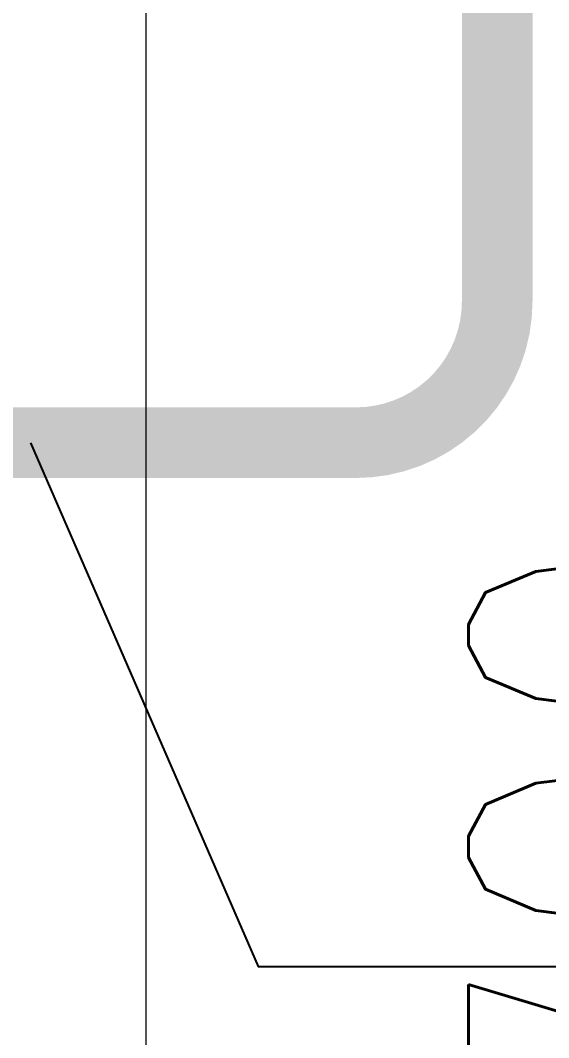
# Model space of a CAD drawing. Extents: x 220580 to 2027826, y -309201 to 71987.
# Drawn here: x 374758 to 375506, y -164050 to -162609 of the extents above; entities that cross this region are included whole.
import ezdxf

# ---------------------------------------------------------------- set-up
doc = ezdxf.new("R2010")
doc.units = 0
doc.linetypes.add('DASH', pattern=[0.35, 0.25, -0.1])
doc.layers.add('3索引', color=3, linetype='Continuous')
doc.layers.add('DIM', color=173, linetype='Continuous')
doc.layers.add('彩钢板', color=6, linetype='Continuous', lineweight=15)
doc.styles.add('DHTEXT-1', font='ROMANS.shx', dxfattribs={"width": 0.7, "bigfont": 'CHINESE.shx'})
doc.dimstyles.new('ZN200', dxfattribs={"dimscale": 200, "dimtxt": 2.5, "dimasz": 1.5, "dimexe": 1, "dimexo": 2, "dimgap": 0.9, "dimtad": 1, "dimdec": 0, "dimdsep": 46, "dimtxsty": 'DHTEXT-1', "dimblk": 'ARCHTICK', "dimcen": 2.5, "dimclrd": 173, "dimclre": 173, "dimclrt": 7, "dimazin": 2, "dimtfac": 1, "dimtdec": 0, "dimtix": 1, "dimtmove": 2, "dimatfit": 3, "dimfxl": 0, "dimtolj": 1, "dimtzin": 0, "dimarcsym": 0})

# ---------------------------------------------------------------- blocks, each defined once
blk = doc.blocks.new('_ArchTick')
at = {"color": 0, "linetype": 'ByBlock', "const_width": 0.4}
blk.add_lwpolyline([(-0.5, -0.5), (0.5, 0.5)], dxfattribs=at)
blk = doc.blocks.new('*D846')
at = {"layer": 'Defpoints', "color": 0, "ltscale": 2, "transparency": 16777216}
for p in [(374411.4, -161479.4), (376072.9, -161479.4), (374258.8, -162579.4)]:
    blk.add_point(p, dxfattribs=at)
at = {"layer": 'DIM', "color": 173, "linetype": 'ByBlock', "lineweight": -2, "ltscale": 2, "transparency": 16777216}
for p, q in [((376072.9, -161479.4), (376072.9, -161179.4)), ((374811.4, -161479.4), (376272.9, -161479.4)), ((376072.9, -162579.4), (376072.9, -161479.4)), ((374658.8, -162579.4), (376272.9, -162579.4)), ((376072.9, -162579.4), (376072.9, -162879.4))]:
    blk.add_line(p, q, dxfattribs=at)
at = {"layer": 'DIM', "color": 173, "lineweight": -2, "ltscale": 2, "transparency": 16777216, "xscale": 300, "yscale": 300, "zscale": 300}
for p, rotation in [((376072.9, -161479.4), 270), ((376072.9, -162579.4), 90)]:
    blk.add_blockref('_ArchTick', p, dxfattribs=dict(at, rotation=rotation))
at = {"layer": 'DIM', "color": 7, "ltscale": 2, "transparency": 16777216, "insert": (375642.9, -162029.4), "char_height": 500, "attachment_point": 5, "rotation": 90, "style": 'DHTEXT-1'}
blk.add_mtext('\\A1;1100', dxfattribs=at)
blk = doc.blocks.new('*D847')
at = {"layer": 'Defpoints', "color": 0, "ltscale": 2, "transparency": 16777216}
for p in [(374258.8, -162579.4), (376072.9, -162579.4), (374564, -165279.4)]:
    blk.add_point(p, dxfattribs=at)
at = {"layer": 'DIM', "color": 173, "linetype": 'ByBlock', "lineweight": -2, "ltscale": 2, "transparency": 16777216}
for p, q in [((374658.8, -162579.4), (376272.9, -162579.4)), ((376072.9, -165279.4), (376072.9, -162579.4)), ((374964, -165279.4), (376272.9, -165279.4))]:
    blk.add_line(p, q, dxfattribs=at)
at = {"layer": 'DIM', "color": 173, "lineweight": -2, "ltscale": 2, "transparency": 16777216, "xscale": 300, "yscale": 300, "zscale": 300}
for p, rotation in [((376072.9, -162579.4), 90), ((376072.9, -165279.4), 270)]:
    blk.add_blockref('_ArchTick', p, dxfattribs=dict(at, rotation=rotation))
at = {"layer": 'DIM', "color": 7, "ltscale": 2, "transparency": 16777216, "insert": (375642.9, -163929.4), "char_height": 500, "attachment_point": 5, "rotation": 90, "style": 'DHTEXT-1'}
blk.add_mtext('\\A1;2700', dxfattribs=at)

msp = doc.modelspace()

# ---------------------------------------------------------------- linework, layer by layer
at = {"layer": '3索引', "linetype": 'DASH', "ltscale": 1000, "const_width": 100}
msp.add_lwpolyline([(373713.7, -161828.6), (375233.4, -161828.6, -0.414214), (375433.4, -162028.6), (375433.4, -163007, -0.414214), (375233.4, -163207), (373713.7, -163207, -0.414214), (373513.7, -163007), (373513.7, -162028.6, -0.414214)], format="xyb", close=True, dxfattribs=at)
at = {"layer": '3索引'}
msp.add_lwpolyline([(374772.9, -163207), (375095.2, -163948.9), (376963.2, -163948.9)], dxfattribs=at)
at = {"layer": '彩钢板', "color": 8}
msp.add_line((374936, -150815.5), (374936, -165271.1), dxfattribs=at)

# ---------------------------------------------------------------- dimensions: what is measured, and where the dimension line sits
at = {"layer": 'DIM', "ltscale": 2}
for base, p1, p2, picture, middle in [((376072.9, -161479.4), (374258.8, -162579.4), (374411.4, -161479.4), '*D846', (375642.9, -162029.4)), ((376072.9, -162579.4), (374564, -165279.4), (374258.8, -162579.4), '*D847', (375642.9, -163929.4))]:
    dim = msp.add_linear_dim(base=base, p1=p1, p2=p2, angle=90, dimstyle='ZN200', dxfattribs=at)
    dim.commit()
    dim.dimension.update_dxf_attribs({"geometry": picture, "text_midpoint": middle})

doc.saveas('drawing.dxf')
